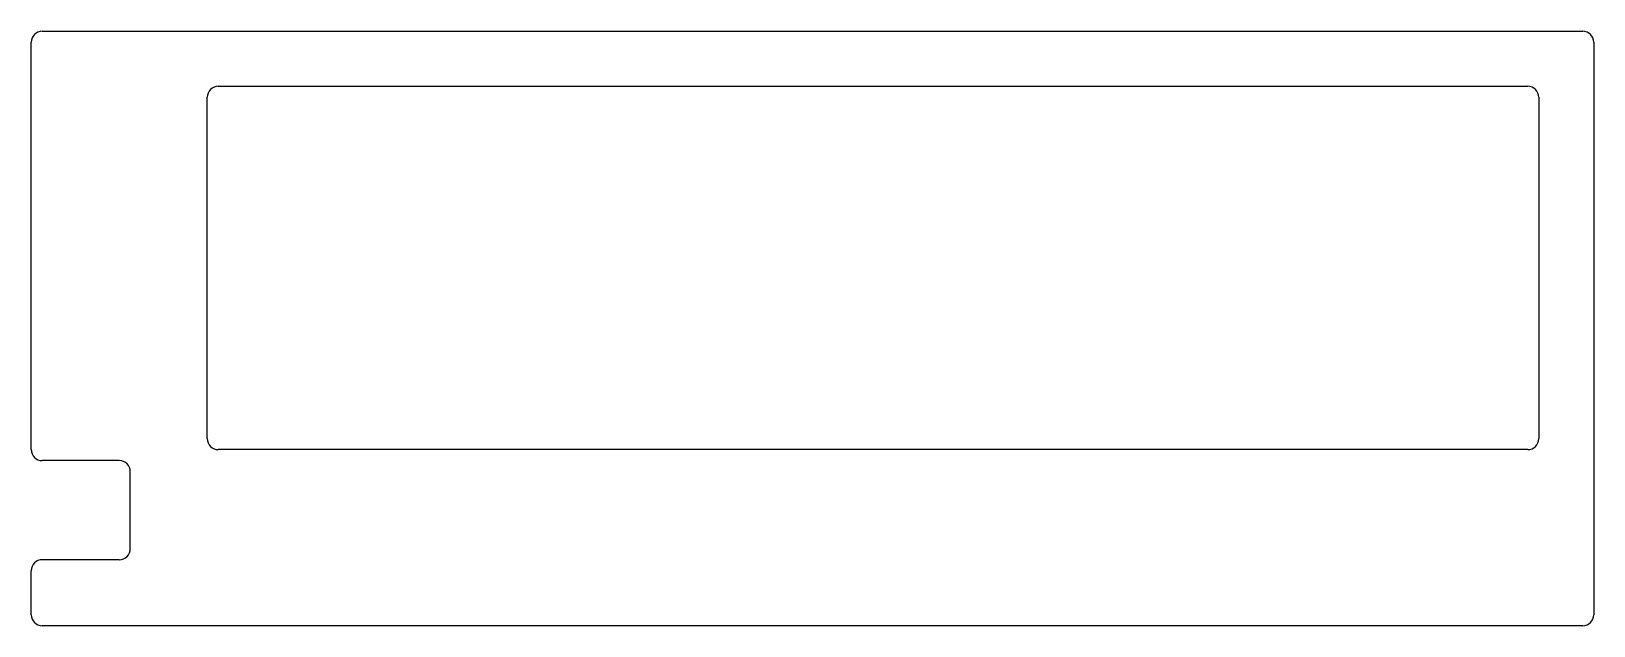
# Model space of a CAD drawing. Extents: x 2601 to 2672, y 1568.5 to 1595.5.
import ezdxf

# ---------------------------------------------------------------- set-up
doc = ezdxf.new("R2010")
doc.units = 0
doc.layers.get('0').update_dxf_attribs({"linetype": 'CONTINUOUS'})

msp = doc.modelspace()

# ---------------------------------------------------------------- linework, layer by layer
for p, q in [((2601.536, 1595.494), (2671.536, 1595.494)), ((2601.036, 1576.494), (2601.036, 1594.994)), ((2672.036, 1594.994), (2672.036, 1568.994)), ((2609.536, 1592.994), (2669.036, 1592.994)), ((2609.036, 1576.994), (2609.036, 1592.494)), ((2669.536, 1592.494), (2669.536, 1576.994)), ((2669.036, 1576.494), (2609.536, 1576.494)), ((2605.036, 1575.994), (2601.536, 1575.994)), ((2605.536, 1571.994), (2605.536, 1575.494)), ((2605.036, 1571.494), (2601.536, 1571.494)), ((2601.036, 1568.994), (2601.036, 1570.994)), ((2671.536, 1568.494), (2601.536, 1568.494))]:
    msp.add_line(p, q)
for centre, start, end in [((2601.536, 1594.994), 90, 180), ((2671.536, 1594.994), 0, 90), ((2609.536, 1592.494), 90, 180), ((2669.036, 1592.494), 0, 90), ((2609.536, 1576.994), 180, 270), ((2669.036, 1576.994), 270, 0), ((2601.536, 1576.494), 180, 270), ((2605.036, 1575.494), 0, 90), ((2605.036, 1571.994), 270, 0), ((2601.536, 1570.994), 90, 180), ((2601.536, 1568.994), 180, 270), ((2671.536, 1568.994), 270, 0)]:
    msp.add_arc(centre, 0.5, start, end)

doc.saveas('drawing.dxf')
